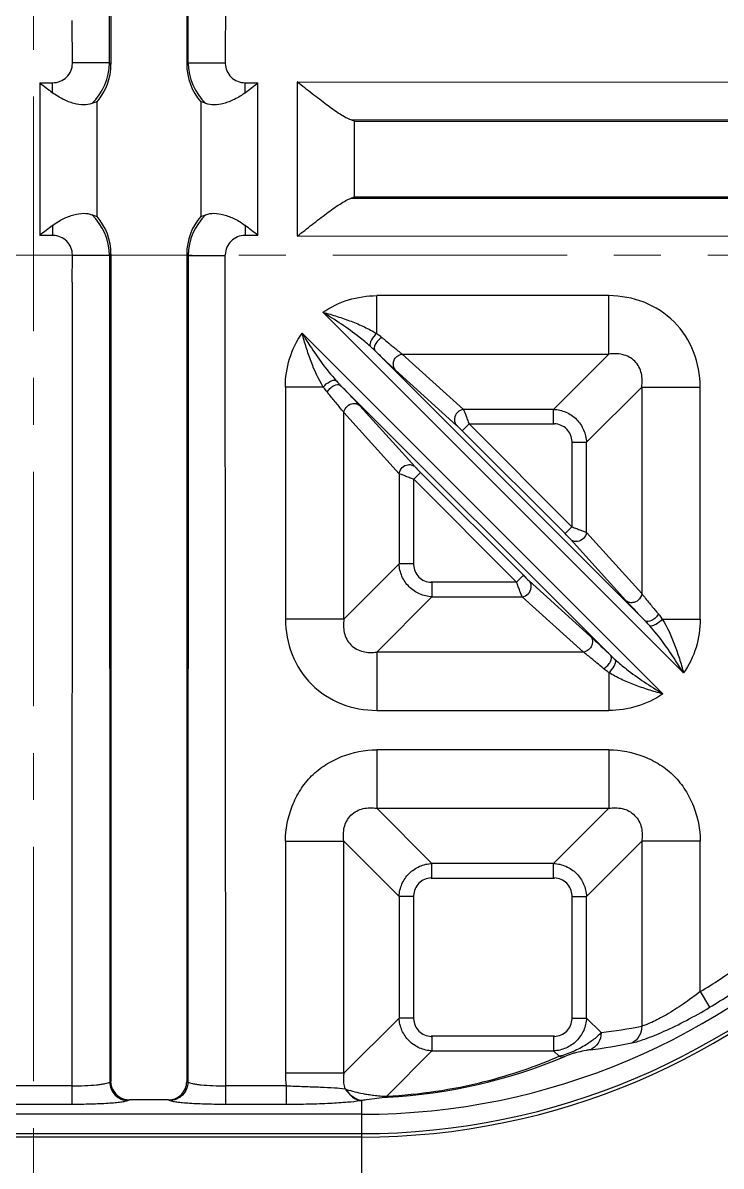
# Model space of a CAD drawing. Header units: millimetres. Extents: x 2432 to 4206, y 1282 to 1824.
# Drawn here: x 3834.7 to 3871, y 1497.5 to 1557 of the extents above; entities that cross this region are included whole.
import ezdxf

# ---------------------------------------------------------------- set-up
doc = ezdxf.new("R2010")
doc.units = ezdxf.units.MM
doc.linetypes.add('CENTER', pattern=[0.6, 0.375, -0.075, 0.075, -0.075])
doc.linetypes.add('HIDDEN', pattern=[0.2, 0.1, -0.1])
doc.layers.add('21', color=7, linetype='Continuous')
doc.layers.add('insert', color=85, linetype='Continuous', lineweight=20)

msp = doc.modelspace()

# ---------------------------------------------------------------- linework, layer by layer
at = {"layer": '21', "color": 7, "linetype": 'Continuous'}
for p, q in [((3845.229, 1599.037), (3845.194, 1554.859)), ((3839.178, 1554.895), (3839.185, 1597.892)), ((3839.247, 1597.865), (3839.247, 1554.826)), ((3843.188, 1597.865), (3843.188, 1554.826)), ((3843.257, 1554.895), (3843.25, 1597.892)), ((3837.241, 1554.86), (3837.231, 1557.102)), ((3839.178, 1554.895), (3837.248, 1554.895)), ((3839.178, 1554.895), (3839.247, 1554.826)), ((3843.188, 1554.826), (3843.257, 1554.895)), ((3843.257, 1554.895), (3845.187, 1554.895)), ((3835.541, 1553.858), (3835.541, 1545.91)), ((3835.541, 1553.858), (3836.22, 1553.858)), ((3836.209, 1553.336), (3836.209, 1553.855)), ((3846.215, 1553.858), (3846.894, 1553.858)), ((3846.226, 1553.336), (3846.226, 1553.855)), ((3846.894, 1545.914), (3846.894, 1553.858)), ((3887.353, 1553.898), (3848.937, 1553.87)), ((3848.937, 1553.87), (3848.937, 1545.902)), ((3838.523, 1546.901), (3838.523, 1552.871)), ((3843.913, 1552.871), (3843.913, 1546.901)), ((3886.209, 1551.918), (3851.738, 1551.923)), ((3851.918, 1547.915), (3851.918, 1551.857)), ((3851.918, 1551.857), (3886.181, 1551.857)), ((3851.738, 1547.849), (3886.209, 1547.854)), ((3886.181, 1547.915), (3851.918, 1547.915)), ((3836.209, 1546.436), (3836.209, 1545.917)), ((3846.226, 1546.436), (3846.226, 1545.917)), ((3836.244, 1545.91), (3835.541, 1545.91)), ((3846.894, 1545.914), (3846.215, 1545.914)), ((3848.937, 1545.902), (3887.353, 1545.874)), ((3837.231, 1543.484), (3837.241, 1544.913)), ((3839.178, 1544.877), (3837.248, 1544.877)), ((3839.247, 1544.946), (3839.178, 1544.877)), ((3839.178, 1544.877), (3839.185, 1501.88)), ((3839.247, 1544.946), (3839.247, 1501.907)), ((3843.188, 1544.946), (3843.188, 1501.907)), ((3843.257, 1544.877), (3843.188, 1544.946)), ((3843.257, 1544.877), (3843.25, 1501.88)), ((3843.257, 1544.877), (3845.187, 1544.877)), ((3845.229, 1500.735), (3845.194, 1544.913)), ((3837.231, 1543.484), (3837.206, 1500.735)), ((3853.07, 1540.812), (3853.07, 1542.784)), ((3865.143, 1542.784), (3853.07, 1542.784)), ((3865.143, 1539.744), (3865.143, 1542.784)), ((3869.027, 1523.161), (3850.27, 1541.918)), ((3849.186, 1540.833), (3867.943, 1522.076)), ((3867.025, 1525.874), (3852.983, 1539.915)), ((3854.397, 1539.744), (3865.143, 1539.744)), ((3854.397, 1539.744), (3857.579, 1536.871)), ((3862.27, 1536.871), (3865.143, 1539.744)), ((3857.224, 1536.04), (3854.042, 1538.913)), ((3848.319, 1538.033), (3848.319, 1525.961)), ((3850.292, 1538.033), (3848.319, 1538.033)), ((3851.189, 1538.12), (3865.23, 1524.079)), ((3866.853, 1538.033), (3863.98, 1535.16)), ((3866.853, 1538.033), (3866.853, 1527.287)), ((3866.853, 1538.033), (3869.894, 1538.033)), ((3869.894, 1525.961), (3869.894, 1538.033)), ((3852.19, 1537.062), (3855.063, 1533.88)), ((3851.36, 1525.961), (3851.36, 1536.707)), ((3854.233, 1533.525), (3851.36, 1536.707)), ((3862.27, 1536.871), (3857.579, 1536.871)), ((3862.27, 1536.11), (3862.27, 1536.871)), ((3857.516, 1535.755), (3857.871, 1536.11)), ((3857.871, 1536.11), (3862.314, 1536.11)), ((3857.871, 1536.11), (3863.22, 1530.762)), ((3857.516, 1535.755), (3862.865, 1530.407)), ((3863.22, 1535.205), (3863.22, 1530.762)), ((3863.22, 1535.16), (3863.98, 1535.16)), ((3863.98, 1530.469), (3863.98, 1535.16)), ((3854.233, 1533.525), (3854.233, 1528.834)), ((3854.993, 1533.232), (3855.348, 1533.587)), ((3860.697, 1528.239), (3855.348, 1533.587)), ((3854.993, 1528.79), (3854.993, 1533.232)), ((3860.342, 1527.884), (3854.993, 1533.232)), ((3863.22, 1530.762), (3862.865, 1530.407)), ((3866.023, 1526.932), (3863.15, 1530.114)), ((3863.98, 1530.469), (3866.853, 1527.287)), ((3851.36, 1525.961), (3854.233, 1528.834)), ((3854.993, 1528.834), (3854.233, 1528.834)), ((3860.697, 1528.239), (3860.342, 1527.884)), ((3860.342, 1527.884), (3855.899, 1527.884)), ((3855.943, 1527.884), (3855.943, 1527.124)), ((3860.989, 1527.954), (3864.171, 1525.081)), ((3855.943, 1527.124), (3853.07, 1524.251)), ((3855.943, 1527.124), (3860.634, 1527.124)), ((3863.816, 1524.251), (3860.634, 1527.124)), ((3851.36, 1525.961), (3848.319, 1525.961)), ((3867.921, 1525.961), (3869.894, 1525.961)), ((3853.07, 1524.251), (3853.07, 1521.21)), ((3863.816, 1524.251), (3853.07, 1524.251)), ((3865.143, 1523.183), (3865.143, 1521.21)), ((3853.07, 1521.21), (3865.143, 1521.21)), ((3853.07, 1519.167), (3853.07, 1516.126)), ((3865.143, 1519.167), (3853.07, 1519.167)), ((3865.143, 1519.167), (3865.143, 1516.126)), ((3853.07, 1516.126), (3865.143, 1516.126)), ((3853.07, 1516.126), (3855.943, 1513.253)), ((3862.27, 1513.253), (3865.143, 1516.126)), ((3848.319, 1514.416), (3848.319, 1502.343)), ((3848.319, 1514.416), (3851.36, 1514.416)), ((3851.36, 1502.343), (3851.36, 1514.416)), ((3854.233, 1511.543), (3851.36, 1514.416)), ((3866.853, 1514.416), (3863.98, 1511.543)), ((3869.894, 1514.416), (3866.853, 1514.416)), ((3866.853, 1514.416), (3866.853, 1504.79)), ((3869.894, 1506.588), (3869.894, 1514.416)), ((3855.943, 1512.493), (3855.943, 1513.253)), ((3862.27, 1513.253), (3855.943, 1513.253)), ((3862.27, 1512.493), (3862.27, 1513.253)), ((3855.899, 1512.493), (3862.314, 1512.493)), ((3854.233, 1511.543), (3854.233, 1505.216)), ((3854.993, 1511.543), (3854.233, 1511.543)), ((3854.993, 1505.172), (3854.993, 1511.587)), ((3863.22, 1511.587), (3863.22, 1505.172)), ((3863.22, 1511.543), (3863.98, 1511.543)), ((3863.98, 1505.216), (3863.98, 1511.543)), ((3869.894, 1506.588), (3870.385, 1505.773)), ((3851.36, 1502.343), (3854.233, 1505.216)), ((3854.993, 1505.216), (3854.233, 1505.216)), ((3863.22, 1505.216), (3863.98, 1505.216)), ((3863.98, 1505.216), (3864.741, 1504.456)), ((3862.314, 1504.266), (3855.899, 1504.266)), ((3855.943, 1504.266), (3855.943, 1503.506)), ((3862.27, 1504.266), (3862.27, 1503.506)), ((3855.943, 1503.506), (3853.587, 1501.149)), ((3855.943, 1503.506), (3862.27, 1503.506)), ((3862.552, 1503.223), (3862.27, 1503.506)), ((3851.36, 1502.343), (3848.319, 1502.343)), ((3837.22, 1501.687), (3834.074, 1501.687)), ((3839.185, 1501.88), (3839.247, 1501.907)), ((3843.188, 1501.907), (3843.25, 1501.88)), ((3848.361, 1501.687), (3845.229, 1501.687)), ((3848.361, 1501.687), (3848.361, 1500.735)), ((3840.126, 1500.928), (3840.203, 1500.963)), ((3842.232, 1500.963), (3840.203, 1500.963)), ((3842.232, 1500.963), (3842.309, 1500.928)), ((3852.273, 1500.939), (3852.273, 1490.39)), ((3852.273, 1500.21), (3808.052, 1500.21)), ((3834.074, 1500.735), (3837.206, 1500.735)), ((3845.229, 1500.735), (3848.361, 1500.735)), ((3808.053, 1499.205), (3852.273, 1499.205)), ((3852.273, 1499.026), (3808.053, 1499.026))]:
    msp.add_line(p, q, dxfattribs=at)
at = {"layer": '21', "color": 8, "linetype": 'HIDDEN'}
msp.add_arc((3841.218, 1549.886), 87.821, 218.45894, 155.70987, dxfattribs=at)
at = {"layer": '21', "color": 7, "linetype": 'Continuous'}
for centre, radius, start, end in [((3841.218, 1549.886), 86.815, 1.1311, 88.87139), ((3841.218, 1549.886), 85.811, 91.12889, 269.34896), ((3841.218, 1549.886), 85.811, 1.129, 88.87112), ((3841.218, 1549.886), 84.503, 92.75328, 175.97781), ((3841.218, 1549.886), 84.503, 2.75434, 87.24672), ((3841.218, 1549.886), 83.513, 92.75328, 175.96569), ((3841.218, 1549.886), 83.513, 2.75328, 87.24672), ((3836.15, 1554.956), 3.029, 313.95001, 358.83091), ((3846.285, 1554.956), 3.029, 181.16907, 226.05002), ((3930.847, 1675.689), 154.682, 231.96537, 232.27857), ((3751.624, 1675.643), 154.624, 307.72137, 308.03469), ((3841.218, 1549.886), 85.811, 270.6696, 358.87114), ((3836.15, 1544.816), 3.029, 1.16904, 46.05005), ((3846.285, 1544.816), 3.029, 133.94998, 178.83094), ((3930.851, 1424.078), 154.688, 127.72144, 128.03462), ((3751.681, 1424.202), 154.532, 51.96522, 52.27872), ((3920.405, 1609.609), 96.968, 225.94934, 226.31759), ((3888.88, 1576.614), 51.334, 226.32827, 226.9002), ((3784.955, 1482.902), 85.471, 39.55411, 39.93315), ((3787.147, 1476.131), 89.13, 43.67307, 44.06704), ((3817.638, 1505.197), 47.004, 43.11843, 43.71181), ((3828.913, 1515.77), 31.547, 42.98557, 43.09937), ((3852.273, 1535.816), 44.794, 270, 0), ((3852.273, 1535.816), 43.789, 270, 0), ((3852.273, 1535.816), 43.61, 270, 0), ((3852.273, 1535.816), 36.79, 270, 0), ((3852.273, 1535.816), 36.611, 270, 0), ((3852.273, 1535.816), 35.606, 270, 0), ((3889.3, 1548.224), 31.547, 222.98557, 223.09937), ((3900.576, 1558.797), 47.004, 223.11843, 223.71181), ((3933.258, 1581.092), 85.471, 219.55411, 219.93315), ((3931.067, 1587.863), 89.13, 223.67307, 224.06704), ((3830.016, 1488.099), 50.343, 46.32594, 46.93851), ((3797.808, 1454.386), 96.968, 45.94934, 46.31759), ((3852.273, 1535.816), 34.129, 301.08556, 305.18196), ((3852.273, 1535.816), 35.081, 301.08548, 305.18197), ((3860.621, 1537.395), 33.195, 277.12936, 280.82155), ((3859.703, 1537.537), 34.266, 277.48543, 281.15826), ((3852.258, 1528.163), 27.096, 272.88945, 293.00109), ((3853.469, 1502.341), 5.15, 179.97744, 187.29851)]:
    msp.add_arc(centre, radius, start, end, dxfattribs=at)
for centre, major_axis, ratio, start_param, end_param in [((3836.185, 1554.918), (2.197, -2.197), 0.970288, 0.068036, 0.770319), ((3846.25, 1554.918), (2.197, 2.197), 0.970288, -3.911912, -3.209629), ((3836.185, 1544.854), (2.197, 2.197), 0.970288, -0.770319, -0.068036), ((3846.25, 1544.854), (-2.197, 2.197), 0.970288, 0.068036, 0.770319), ((3840.216, 1501.921), (0.888, 0.396), 0.981863, 3.141593, 4.285729)]:
    msp.add_ellipse(centre, major_axis=major_axis, ratio=ratio, start_param=start_param, end_param=end_param, dxfattribs=at)
for points, knots in [([(3836.22, 1553.858), (3836.351, 1553.858), (3836.617, 1553.91), (3836.955, 1554.131), (3837.185, 1554.463), (3837.241, 1554.729), (3837.241, 1554.86)], [0, 0, 0, 0, 0.250033, 0.500103, 0.750148, 1, 1, 1, 1]), ([(3845.194, 1554.859), (3845.194, 1554.728), (3845.25, 1554.463), (3845.48, 1554.131), (3845.818, 1553.91), (3846.084, 1553.858), (3846.215, 1553.858)], [0, 0, 0, 0, 0.249856, 0.499904, 0.749972, 1, 1, 1, 1]), ([(3851.738, 1551.922), (3851.646, 1551.953), (3851.448, 1552.047), (3851.019, 1552.306), (3850.437, 1552.729), (3849.7, 1553.293), (3849.195, 1553.693), (3848.937, 1553.897)], [0, 0, 0, 0, 0.085145, 0.189844, 0.437388, 0.71296, 1, 1, 1, 1]), ([(3838.252, 1552.776), (3838.123, 1552.721), (3837.801, 1552.681), (3837.291, 1552.769), (3836.737, 1552.983), (3836.38, 1553.204), (3836.209, 1553.336)], [0, 0, 0, 0, 0.192298, 0.429289, 0.703883, 1, 1, 1, 1]), ([(3846.226, 1553.336), (3846.055, 1553.204), (3845.698, 1552.983), (3845.144, 1552.769), (3844.634, 1552.681), (3844.313, 1552.721), (3844.183, 1552.776)], [0, 0, 0, 0, 0.296095, 0.570686, 0.807686, 1, 1, 1, 1]), ([(3838.523, 1552.871), (3838.503, 1552.867), (3838.41, 1552.842), (3838.321, 1552.805), (3838.252, 1552.776)], [0, 0, 0, 0, 0.212554, 1, 1, 1, 1]), ([(3844.183, 1552.776), (3844.158, 1552.787), (3844.069, 1552.823), (3843.979, 1552.857), (3843.913, 1552.871)], [0, 0, 0, 0, 0.286258, 1, 1, 1, 1]), ([(3851.918, 1551.857), (3851.905, 1551.862), (3851.845, 1551.887), (3851.785, 1551.908), (3851.738, 1551.923)], [0, 0, 0, 0, 0.228393, 1, 1, 1, 1]), ([(3848.937, 1545.875), (3849.195, 1546.079), (3849.7, 1546.479), (3850.437, 1547.043), (3851.019, 1547.467), (3851.448, 1547.725), (3851.646, 1547.819), (3851.738, 1547.85)], [0, 0, 0, 0, 0.287042, 0.562616, 0.810177, 0.914864, 1, 1, 1, 1]), ([(3851.918, 1547.915), (3851.905, 1547.91), (3851.845, 1547.885), (3851.785, 1547.864), (3851.738, 1547.849)], [0, 0, 0, 0, 0.228393, 1, 1, 1, 1]), ([(3836.209, 1546.436), (3836.38, 1546.568), (3836.737, 1546.789), (3837.291, 1547.003), (3837.801, 1547.091), (3838.123, 1547.051), (3838.252, 1546.996)], [0, 0, 0, 0, 0.296095, 0.570686, 0.807686, 1, 1, 1, 1]), ([(3838.252, 1546.996), (3838.277, 1546.986), (3838.366, 1546.949), (3838.456, 1546.915), (3838.523, 1546.901)], [0, 0, 0, 0, 0.286258, 1, 1, 1, 1]), ([(3843.913, 1546.901), (3843.932, 1546.905), (3844.025, 1546.93), (3844.114, 1546.967), (3844.183, 1546.996)], [0, 0, 0, 0, 0.212554, 1, 1, 1, 1]), ([(3844.183, 1546.996), (3844.313, 1547.051), (3844.634, 1547.091), (3845.144, 1547.003), (3845.698, 1546.789), (3846.055, 1546.568), (3846.226, 1546.436)], [0, 0, 0, 0, 0.192298, 0.429289, 0.703883, 1, 1, 1, 1]), ([(3837.241, 1544.913), (3837.241, 1545.042), (3837.187, 1545.303), (3836.963, 1545.632), (3836.635, 1545.855), (3836.374, 1545.91), (3836.244, 1545.91)], [0, 0, 0, 0, 0.249899, 0.500005, 0.750106, 1, 1, 1, 1]), ([(3846.215, 1545.914), (3846.084, 1545.914), (3845.818, 1545.863), (3845.48, 1545.641), (3845.25, 1545.309), (3845.194, 1545.044), (3845.194, 1544.913)], [0, 0, 0, 0, 0.250033, 0.500104, 0.75015, 1, 1, 1, 1]), ([(3850.27, 1541.918), (3850.675, 1542.201), (3851.582, 1542.641), (3852.576, 1542.777), (3853.07, 1542.784)], [0, 0, 0, 0, 0.499853, 1, 1, 1, 1]), ([(3869.894, 1538.033), (3869.882, 1538.654), (3869.672, 1539.91), (3868.623, 1541.513), (3867.019, 1542.561), (3865.763, 1542.774), (3865.143, 1542.784)], [0, 0, 0, 0, 0.250133, 0.500024, 0.749898, 1, 1, 1, 1]), ([(3850.27, 1541.918), (3850.522, 1541.857), (3851.014, 1541.708), (3851.735, 1541.458), (3852.429, 1541.174), (3852.862, 1540.938), (3853.07, 1540.812)], [0, 0, 0, 0, 0.256974, 0.510562, 0.758197, 1, 1, 1, 1]), ([(3852.724, 1540.157), (3852.541, 1540.32), (3851.764, 1540.964), (3850.918, 1541.517), (3850.27, 1541.918)], [0, 0, 0, 0, 0.243598, 1, 1, 1, 1]), ([(3848.319, 1538.033), (3848.319, 1538.528), (3848.462, 1539.522), (3848.9, 1540.43), (3849.186, 1540.833)], [0, 0, 0, 0, 0.500141, 1, 1, 1, 1]), ([(3849.186, 1540.834), (3849.321, 1540.615), (3849.858, 1539.763), (3850.447, 1538.939), (3850.947, 1538.38)], [0, 0, 0, 0, 0.255115, 1, 1, 1, 1]), ([(3850.292, 1538.033), (3850.027, 1538.448), (3849.723, 1539.139), (3849.399, 1540.09), (3849.252, 1540.583), (3849.186, 1540.833)], [0, 0, 0, 0, 0.48943, 0.742832, 1, 1, 1, 1]), ([(3853.07, 1540.812), (3852.957, 1540.723), (3852.82, 1540.558), (3852.719, 1540.325), (3852.706, 1540.204), (3852.724, 1540.157)], [0, 0, 0, 0, 0.559062, 0.804091, 1, 1, 1, 1]), ([(3853.338, 1540.61), (3853.259, 1540.565), (3853.125, 1540.451), (3852.964, 1540.237), (3852.909, 1539.995), (3852.983, 1539.915)], [0, 0, 0, 0, 0.326171, 0.608674, 1, 1, 1, 1]), ([(3853.07, 1540.812), (3853.094, 1540.795), (3853.185, 1540.731), (3853.275, 1540.664), (3853.338, 1540.61)], [0, 0, 0, 0, 0.255234, 1, 1, 1, 1]), ([(3853.338, 1540.61), (3853.376, 1540.579), (3853.521, 1540.458), (3853.666, 1540.337), (3853.774, 1540.249)], [0, 0, 0, 0, 0.259629, 1, 1, 1, 1]), ([(3852.983, 1539.915), (3852.963, 1539.935), (3852.878, 1540.018), (3852.79, 1540.097), (3852.724, 1540.157)], [0, 0, 0, 0, 0.245894, 1, 1, 1, 1]), ([(3853.774, 1540.249), (3853.833, 1540.199), (3854.04, 1540.03), (3854.247, 1539.86), (3854.397, 1539.744)], [0, 0, 0, 0, 0.288624, 1, 1, 1, 1]), ([(3853.927, 1539.268), (3853.936, 1539.341), (3853.989, 1539.495), (3854.101, 1539.613), (3854.171, 1539.659)], [0, 0, 0, 0, 0.467132, 1, 1, 1, 1]), ([(3866.853, 1538.033), (3866.881, 1538.265), (3866.893, 1538.753), (3866.542, 1539.432), (3865.863, 1539.776), (3865.374, 1539.777), (3865.143, 1539.744)], [0, 0, 0, 0, 0.245134, 0.499509, 0.755178, 1, 1, 1, 1]), ([(3853.805, 1539.131), (3853.827, 1539.111), (3853.905, 1539.038), (3853.984, 1538.965), (3854.042, 1538.913)], [0, 0, 0, 0, 0.275816, 1, 1, 1, 1]), ([(3853.927, 1539.268), (3853.92, 1539.206), (3853.93, 1539.075), (3853.996, 1538.96), (3854.042, 1538.913)], [0, 0, 0, 0, 0.490876, 1, 1, 1, 1]), ([(3850.292, 1538.033), (3850.383, 1538.149), (3850.55, 1538.287), (3850.785, 1538.386), (3850.901, 1538.397), (3850.947, 1538.38)], [0, 0, 0, 0, 0.574092, 0.80951, 1, 1, 1, 1]), ([(3850.947, 1538.38), (3851.006, 1538.313), (3851.086, 1538.226), (3851.168, 1538.141), (3851.189, 1538.12)], [0, 0, 0, 0, 0.754184, 1, 1, 1, 1]), ([(3850.494, 1537.765), (3850.476, 1537.786), (3850.406, 1537.873), (3850.34, 1537.964), (3850.292, 1538.033)], [0, 0, 0, 0, 0.2442, 1, 1, 1, 1]), ([(3850.494, 1537.765), (3850.531, 1537.832), (3850.607, 1537.93), (3850.735, 1538.038), (3850.898, 1538.146), (3851.105, 1538.197), (3851.189, 1538.12)], [0, 0, 0, 0, 0.275392, 0.435568, 0.59372, 1, 1, 1, 1]), ([(3851.36, 1536.707), (3851.326, 1536.75), (3851.16, 1536.96), (3850.991, 1537.166), (3850.855, 1537.33)], [0, 0, 0, 0, 0.204668, 1, 1, 1, 1]), ([(3851.36, 1536.707), (3851.375, 1536.833), (3851.501, 1537.061), (3851.728, 1537.164), (3851.835, 1537.176)], [0, 0, 0, 0, 0.542612, 1, 1, 1, 1]), ([(3851.835, 1537.176), (3851.897, 1537.183), (3852.028, 1537.174), (3852.144, 1537.107), (3852.19, 1537.062)], [0, 0, 0, 0, 0.490876, 1, 1, 1, 1]), ([(3852.19, 1537.062), (3852.176, 1537.078), (3852.109, 1537.151), (3852.043, 1537.223), (3851.991, 1537.279)], [0, 0, 0, 0, 0.224462, 1, 1, 1, 1]), ([(3857.579, 1536.871), (3857.463, 1536.857), (3857.235, 1536.741), (3857.123, 1536.513), (3857.109, 1536.395)], [0, 0, 0, 0, 0.498207, 1, 1, 1, 1]), ([(3857.579, 1536.871), (3857.598, 1536.832), (3857.636, 1536.731), (3857.703, 1536.558), (3857.783, 1536.344), (3857.84, 1536.19), (3857.871, 1536.11)], [0, 0, 0, 0, 0.159278, 0.39582, 0.685285, 1, 1, 1, 1]), ([(3862.27, 1536.871), (3862.489, 1536.861), (3862.93, 1536.76), (3863.49, 1536.381), (3863.869, 1535.82), (3863.971, 1535.38), (3863.98, 1535.16)], [0, 0, 0, 0, 0.249494, 0.500013, 0.750522, 1, 1, 1, 1]), ([(3857.109, 1536.395), (3857.102, 1536.331), (3857.113, 1536.199), (3857.18, 1536.085), (3857.224, 1536.04)], [0, 0, 0, 0, 0.510286, 1, 1, 1, 1]), ([(3857.516, 1535.755), (3857.488, 1535.783), (3857.392, 1535.879), (3857.295, 1535.976), (3857.224, 1536.04)], [0, 0, 0, 0, 0.290562, 1, 1, 1, 1]), ([(3863.227, 1535.205), (3863.217, 1535.436), (3863.026, 1535.916), (3862.546, 1536.107), (3862.315, 1536.118)], [0, 0, 0, 0, 0.500015, 1, 1, 1, 1]), ([(3854.233, 1533.525), (3854.247, 1533.641), (3854.363, 1533.868), (3854.591, 1533.981), (3854.708, 1533.994)], [0, 0, 0, 0, 0.498224, 1, 1, 1, 1]), ([(3854.993, 1533.232), (3854.914, 1533.264), (3854.76, 1533.321), (3854.546, 1533.4), (3854.373, 1533.468), (3854.272, 1533.506), (3854.233, 1533.525)], [0, 0, 0, 0, 0.314591, 0.604046, 0.840779, 1, 1, 1, 1]), ([(3854.708, 1533.994), (3854.773, 1534.002), (3854.904, 1533.991), (3855.019, 1533.923), (3855.063, 1533.88)], [0, 0, 0, 0, 0.51024, 1, 1, 1, 1]), ([(3855.063, 1533.88), (3855.08, 1533.861), (3855.174, 1533.763), (3855.27, 1533.666), (3855.348, 1533.587)], [0, 0, 0, 0, 0.183782, 1, 1, 1, 1]), ([(3863.22, 1530.762), (3863.299, 1530.73), (3863.453, 1530.673), (3863.667, 1530.594), (3863.841, 1530.526), (3863.941, 1530.488), (3863.98, 1530.469)], [0, 0, 0, 0, 0.314591, 0.604046, 0.840779, 1, 1, 1, 1]), ([(3863.15, 1530.114), (3863.133, 1530.133), (3863.039, 1530.231), (3862.943, 1530.328), (3862.865, 1530.407)], [0, 0, 0, 0, 0.183782, 1, 1, 1, 1]), ([(3863.505, 1530), (3863.44, 1529.992), (3863.309, 1530.003), (3863.195, 1530.071), (3863.15, 1530.114)], [0, 0, 0, 0, 0.51024, 1, 1, 1, 1]), ([(3863.98, 1530.469), (3863.966, 1530.353), (3863.851, 1530.126), (3863.622, 1530.013), (3863.505, 1530)], [0, 0, 0, 0, 0.498224, 1, 1, 1, 1]), ([(3855.943, 1527.124), (3855.724, 1527.133), (3855.283, 1527.234), (3854.723, 1527.614), (3854.344, 1528.174), (3854.242, 1528.614), (3854.233, 1528.834)], [0, 0, 0, 0, 0.249494, 0.500013, 0.750522, 1, 1, 1, 1]), ([(3854.986, 1528.789), (3854.996, 1528.558), (3855.188, 1528.078), (3855.667, 1527.887), (3855.898, 1527.876)], [0, 0, 0, 0, 0.500015, 1, 1, 1, 1]), ([(3860.697, 1528.239), (3860.725, 1528.211), (3860.822, 1528.115), (3860.918, 1528.019), (3860.989, 1527.954)], [0, 0, 0, 0, 0.290562, 1, 1, 1, 1]), ([(3860.634, 1527.124), (3860.615, 1527.162), (3860.577, 1527.263), (3860.51, 1527.436), (3860.43, 1527.65), (3860.373, 1527.804), (3860.342, 1527.884)], [0, 0, 0, 0, 0.159278, 0.39582, 0.685285, 1, 1, 1, 1]), ([(3860.634, 1527.124), (3860.751, 1527.137), (3860.978, 1527.253), (3861.09, 1527.481), (3861.104, 1527.599)], [0, 0, 0, 0, 0.498207, 1, 1, 1, 1]), ([(3861.104, 1527.599), (3861.111, 1527.663), (3861.101, 1527.795), (3861.033, 1527.909), (3860.989, 1527.954)], [0, 0, 0, 0, 0.510286, 1, 1, 1, 1]), ([(3866.023, 1526.932), (3866.038, 1526.916), (3866.104, 1526.843), (3866.171, 1526.771), (3866.223, 1526.715)], [0, 0, 0, 0, 0.224462, 1, 1, 1, 1]), ([(3866.378, 1526.818), (3866.316, 1526.811), (3866.185, 1526.82), (3866.069, 1526.887), (3866.023, 1526.932)], [0, 0, 0, 0, 0.490876, 1, 1, 1, 1]), ([(3866.853, 1527.287), (3866.838, 1527.161), (3866.713, 1526.933), (3866.485, 1526.83), (3866.378, 1526.818)], [0, 0, 0, 0, 0.542612, 1, 1, 1, 1]), ([(3866.853, 1527.287), (3866.887, 1527.244), (3867.053, 1527.035), (3867.223, 1526.828), (3867.358, 1526.664)], [0, 0, 0, 0, 0.204668, 1, 1, 1, 1]), ([(3848.319, 1525.961), (3848.331, 1525.34), (3848.541, 1524.084), (3849.59, 1522.481), (3851.194, 1521.433), (3852.45, 1521.22), (3853.07, 1521.21)], [0, 0, 0, 0, 0.250133, 0.500024, 0.749898, 1, 1, 1, 1]), ([(3851.36, 1525.961), (3851.332, 1525.729), (3851.32, 1525.241), (3851.671, 1524.562), (3852.35, 1524.218), (3852.839, 1524.217), (3853.07, 1524.251)], [0, 0, 0, 0, 0.245134, 0.499509, 0.755178, 1, 1, 1, 1]), ([(3867.72, 1526.229), (3867.682, 1526.162), (3867.606, 1526.065), (3867.478, 1525.956), (3867.315, 1525.848), (3867.108, 1525.797), (3867.025, 1525.874)], [0, 0, 0, 0, 0.275392, 0.435568, 0.59372, 1, 1, 1, 1]), ([(3867.266, 1525.614), (3867.207, 1525.681), (3867.127, 1525.768), (3867.045, 1525.853), (3867.025, 1525.874)], [0, 0, 0, 0, 0.754184, 1, 1, 1, 1]), ([(3867.921, 1525.961), (3867.831, 1525.845), (3867.663, 1525.707), (3867.429, 1525.608), (3867.312, 1525.597), (3867.266, 1525.614)], [0, 0, 0, 0, 0.574092, 0.80951, 1, 1, 1, 1]), ([(3867.72, 1526.229), (3867.737, 1526.208), (3867.807, 1526.121), (3867.873, 1526.03), (3867.921, 1525.961)], [0, 0, 0, 0, 0.2442, 1, 1, 1, 1]), ([(3867.921, 1525.961), (3868.186, 1525.546), (3868.49, 1524.855), (3868.814, 1523.904), (3868.961, 1523.411), (3869.027, 1523.161)], [0, 0, 0, 0, 0.48943, 0.742832, 1, 1, 1, 1]), ([(3869.894, 1525.961), (3869.894, 1525.466), (3869.751, 1524.472), (3869.313, 1523.564), (3869.027, 1523.161)], [0, 0, 0, 0, 0.500141, 1, 1, 1, 1]), ([(3869.027, 1523.161), (3868.892, 1523.379), (3868.355, 1524.231), (3867.767, 1525.055), (3867.266, 1525.614)], [0, 0, 0, 0, 0.255115, 1, 1, 1, 1]), ([(3864.171, 1525.081), (3864.236, 1525.015), (3864.313, 1524.838), (3864.264, 1524.569), (3864.097, 1524.345), (3863.915, 1524.262), (3863.816, 1524.251)], [0, 0, 0, 0, 0.253974, 0.485288, 0.725233, 1, 1, 1, 1]), ([(3864.389, 1524.881), (3864.369, 1524.899), (3864.297, 1524.966), (3864.225, 1525.033), (3864.171, 1525.081)], [0, 0, 0, 0, 0.2745, 1, 1, 1, 1]), ([(3864.439, 1523.746), (3864.38, 1523.795), (3864.173, 1523.964), (3863.966, 1524.134), (3863.816, 1524.251)], [0, 0, 0, 0, 0.288624, 1, 1, 1, 1]), ([(3864.875, 1523.384), (3864.954, 1523.429), (3865.088, 1523.543), (3865.249, 1523.757), (3865.304, 1523.999), (3865.23, 1524.079)], [0, 0, 0, 0, 0.326171, 0.608674, 1, 1, 1, 1]), ([(3865.23, 1524.079), (3865.251, 1524.059), (3865.336, 1523.976), (3865.423, 1523.897), (3865.489, 1523.837)], [0, 0, 0, 0, 0.245894, 1, 1, 1, 1]), ([(3864.875, 1523.384), (3864.837, 1523.415), (3864.692, 1523.536), (3864.547, 1523.657), (3864.439, 1523.746)], [0, 0, 0, 0, 0.259629, 1, 1, 1, 1]), ([(3865.143, 1523.183), (3865.119, 1523.199), (3865.028, 1523.263), (3864.938, 1523.33), (3864.875, 1523.384)], [0, 0, 0, 0, 0.255234, 1, 1, 1, 1]), ([(3865.143, 1523.183), (3865.256, 1523.271), (3865.393, 1523.436), (3865.495, 1523.67), (3865.507, 1523.79), (3865.489, 1523.837)], [0, 0, 0, 0, 0.559062, 0.804091, 1, 1, 1, 1]), ([(3865.489, 1523.837), (3865.672, 1523.674), (3866.449, 1523.03), (3867.295, 1522.477), (3867.943, 1522.077)], [0, 0, 0, 0, 0.243598, 1, 1, 1, 1]), ([(3867.943, 1522.076), (3867.692, 1522.138), (3867.199, 1522.286), (3866.478, 1522.536), (3865.784, 1522.82), (3865.351, 1523.056), (3865.143, 1523.183)], [0, 0, 0, 0, 0.256974, 0.510562, 0.758197, 1, 1, 1, 1]), ([(3867.943, 1522.076), (3867.538, 1521.794), (3866.631, 1521.353), (3865.637, 1521.217), (3865.143, 1521.21)], [0, 0, 0, 0, 0.499853, 1, 1, 1, 1]), ([(3848.319, 1514.416), (3848.319, 1515.035), (3848.514, 1515.974), (3849.069, 1517.09), (3849.655, 1517.83), (3850.396, 1518.411), (3851.508, 1518.977), (3852.45, 1519.167), (3853.07, 1519.167)], [0, 0, 0, 0, 0.249205, 0.37458, 0.499711, 0.62513, 0.750417, 1, 1, 1, 1]), ([(3865.143, 1519.167), (3865.762, 1519.167), (3866.701, 1518.972), (3867.817, 1518.417), (3868.557, 1517.831), (3869.138, 1517.09), (3869.704, 1515.978), (3869.894, 1515.036), (3869.894, 1514.416)], [0, 0, 0, 0, 0.249205, 0.37458, 0.499711, 0.62513, 0.750417, 1, 1, 1, 1]), ([(3851.36, 1514.416), (3851.327, 1514.647), (3851.328, 1515.013), (3851.494, 1515.469), (3851.717, 1515.771), (3852.019, 1515.994), (3852.474, 1516.158), (3852.84, 1516.159), (3853.07, 1516.126)], [0, 0, 0, 0, 0.243663, 0.370981, 0.500265, 0.629965, 0.756742, 1, 1, 1, 1]), ([(3865.143, 1516.126), (3865.374, 1516.159), (3865.74, 1516.158), (3866.196, 1515.993), (3866.498, 1515.769), (3866.721, 1515.467), (3866.885, 1515.012), (3866.887, 1514.646), (3866.853, 1514.416)], [0, 0, 0, 0, 0.243664, 0.370982, 0.500265, 0.629964, 0.756744, 1, 1, 1, 1]), ([(3854.233, 1511.543), (3854.242, 1511.762), (3854.344, 1512.203), (3854.723, 1512.763), (3855.283, 1513.142), (3855.724, 1513.244), (3855.943, 1513.253)], [0, 0, 0, 0, 0.249494, 0.500013, 0.750522, 1, 1, 1, 1]), ([(3862.27, 1513.253), (3862.489, 1513.244), (3862.93, 1513.142), (3863.49, 1512.763), (3863.869, 1512.203), (3863.971, 1511.762), (3863.98, 1511.543)], [0, 0, 0, 0, 0.249494, 0.500013, 0.750522, 1, 1, 1, 1]), ([(3855.899, 1512.5), (3855.667, 1512.49), (3855.188, 1512.299), (3854.996, 1511.819), (3854.986, 1511.588)], [0, 0, 0, 0, 0.500015, 1, 1, 1, 1]), ([(3863.227, 1511.587), (3863.217, 1511.819), (3863.026, 1512.298), (3862.546, 1512.49), (3862.315, 1512.5)], [0, 0, 0, 0, 0.500015, 1, 1, 1, 1]), ([(3869.894, 1506.588), (3869.605, 1506.364), (3869.033, 1505.942), (3868.304, 1505.479), (3867.752, 1505.175), (3867.398, 1504.999), (3867.105, 1504.87), (3866.929, 1504.807), (3866.853, 1504.79)], [0, 0, 0, 0, 0.309692, 0.600083, 0.729372, 0.842292, 0.934034, 1, 1, 1, 1]), ([(3866.334, 1503.919), (3866.564, 1503.967), (3867.129, 1504.152), (3868.078, 1504.542), (3869.207, 1505.093), (3869.987, 1505.534), (3870.385, 1505.773)], [0, 0, 0, 0, 0.157361, 0.39811, 0.688481, 1, 1, 1, 1]), ([(3855.943, 1503.506), (3855.724, 1503.515), (3855.283, 1503.617), (3854.723, 1503.996), (3854.344, 1504.556), (3854.242, 1504.997), (3854.233, 1505.216)], [0, 0, 0, 0, 0.249494, 0.500013, 0.750522, 1, 1, 1, 1]), ([(3854.986, 1505.172), (3854.996, 1504.94), (3855.188, 1504.461), (3855.667, 1504.269), (3855.898, 1504.259)], [0, 0, 0, 0, 0.500015, 1, 1, 1, 1]), ([(3863.98, 1505.216), (3863.971, 1504.997), (3863.87, 1504.556), (3863.49, 1503.996), (3862.93, 1503.617), (3862.489, 1503.515), (3862.27, 1503.506)], [0, 0, 0, 0, 0.249494, 0.500013, 0.750522, 1, 1, 1, 1]), ([(3862.314, 1504.259), (3862.546, 1504.269), (3863.025, 1504.461), (3863.217, 1504.94), (3863.227, 1505.171)], [0, 0, 0, 0, 0.500015, 1, 1, 1, 1]), ([(3864.741, 1504.456), (3864.645, 1504.347), (3864.395, 1504.118), (3863.912, 1503.784), (3863.292, 1503.452), (3862.808, 1503.278), (3862.552, 1503.223)], [0, 0, 0, 0, 0.171326, 0.397838, 0.691782, 1, 1, 1, 1]), ([(3864.741, 1504.456), (3864.743, 1504.268), (3864.641, 1503.887), (3864.336, 1503.631), (3864.167, 1503.563)], [0, 0, 0, 0, 0.507977, 1, 1, 1, 1]), ([(3866.853, 1504.79), (3866.857, 1504.615), (3866.77, 1504.254), (3866.495, 1503.995), (3866.334, 1503.919)], [0, 0, 0, 0, 0.495235, 1, 1, 1, 1]), ([(3853.587, 1501.149), (3855.293, 1501.24), (3857.719, 1501.595), (3860.372, 1502.382), (3861.66, 1502.855), (3862.262, 1503.098), (3862.552, 1503.223)], [0, 0, 0, 0, 0.5547, 0.789365, 0.897266, 1, 1, 1, 1]), ([(3862.552, 1503.223), (3862.578, 1503.217), (3862.674, 1503.199), (3862.776, 1503.203), (3862.846, 1503.221)], [0, 0, 0, 0, 0.26644, 1, 1, 1, 1]), ([(3864.167, 1503.563), (3864.097, 1503.553), (3863.886, 1503.519), (3863.631, 1503.464), (3863.386, 1503.403), (3863.154, 1503.331), (3862.968, 1503.271), (3862.846, 1503.221)], [0, 0, 0, 0, 0.156468, 0.466972, 0.571844, 0.711123, 1, 1, 1, 1]), ([(3851.36, 1502.343), (3851.35, 1502.277), (3851.323, 1502.008), (3851.348, 1501.729), (3851.409, 1501.534)], [0, 0, 0, 0, 0.246134, 1, 1, 1, 1]), ([(3837.206, 1501.687), (3837.435, 1501.687), (3837.867, 1501.696), (3838.381, 1501.727), (3838.731, 1501.767), (3838.93, 1501.799), (3839.077, 1501.833), (3839.158, 1501.862), (3839.185, 1501.88)], [0, 0, 0, 0, 0.344627, 0.648, 0.772275, 0.873845, 0.950345, 1, 1, 1, 1]), ([(3839.185, 1501.88), (3839.187, 1501.762), (3839.236, 1501.514), (3839.446, 1501.194), (3839.763, 1500.98), (3840.009, 1500.93), (3840.126, 1500.928)], [0, 0, 0, 0, 0.241173, 0.501967, 0.761525, 1, 1, 1, 1]), ([(3842.232, 1500.963), (3842.356, 1500.963), (3842.606, 1501.011), (3842.924, 1501.219), (3843.138, 1501.534), (3843.188, 1501.784), (3843.188, 1501.907)], [0, 0, 0, 0, 0.250062, 0.500057, 0.750004, 1, 1, 1, 1]), ([(3843.25, 1501.88), (3843.248, 1501.762), (3843.199, 1501.514), (3842.989, 1501.194), (3842.672, 1500.98), (3842.426, 1500.93), (3842.309, 1500.928)], [0, 0, 0, 0, 0.241173, 0.501967, 0.761525, 1, 1, 1, 1]), ([(3843.25, 1501.88), (3843.277, 1501.862), (3843.358, 1501.833), (3843.505, 1501.799), (3843.704, 1501.767), (3844.054, 1501.727), (3844.568, 1501.696), (3845, 1501.687), (3845.229, 1501.687)], [0, 0, 0, 0, 0.049652, 0.126151, 0.227719, 0.351991, 0.65536, 1, 1, 1, 1]), ([(3848.361, 1501.687), (3848.671, 1501.679), (3849.266, 1501.655), (3850.103, 1501.631), (3850.81, 1501.597), (3851.231, 1501.56), (3851.41, 1501.531)], [0, 0, 0, 0, 0.304641, 0.585271, 0.821695, 1, 1, 1, 1]), ([(3851.428, 1501.543), (3851.512, 1501.395), (3851.745, 1501.145), (3852.05, 1500.985), (3852.21, 1500.951)], [0, 0, 0, 0, 0.509424, 1, 1, 1, 1]), ([(3851.497, 1501.504), (3851.777, 1501.41), (3852.154, 1501.321), (3852.631, 1501.239), (3852.926, 1501.195), (3853.248, 1501.157), (3853.472, 1501.156), (3853.587, 1501.149)], [0, 0, 0, 0, 0.416745, 0.543853, 0.684247, 0.837583, 1, 1, 1, 1]), ([(3851.498, 1501.502), (3851.566, 1501.346), (3851.778, 1501.067), (3852.111, 1500.945), (3852.273, 1500.939)], [0, 0, 0, 0, 0.513954, 1, 1, 1, 1]), ([(3837.206, 1500.735), (3837.542, 1500.736), (3838.173, 1500.745), (3838.925, 1500.777), (3839.442, 1500.817), (3839.739, 1500.847), (3839.96, 1500.882), (3840.081, 1500.91), (3840.126, 1500.928)], [0, 0, 0, 0, 0.343874, 0.64524, 0.770608, 0.873695, 0.950562, 1, 1, 1, 1]), ([(3842.309, 1500.928), (3842.354, 1500.91), (3842.475, 1500.882), (3842.696, 1500.847), (3842.993, 1500.817), (3843.51, 1500.777), (3844.262, 1500.745), (3844.893, 1500.736), (3845.229, 1500.735)], [0, 0, 0, 0, 0.049369, 0.12622, 0.229289, 0.35465, 0.656082, 1, 1, 1, 1]), ([(3848.361, 1500.735), (3848.757, 1500.735), (3849.518, 1500.744), (3850.582, 1500.78), (3851.469, 1500.837), (3851.99, 1500.891), (3852.207, 1500.928)], [0, 0, 0, 0, 0.308374, 0.592232, 0.829185, 1, 1, 1, 1]), ([(3852.207, 1500.928), (3852.213, 1500.929), (3852.235, 1500.932), (3852.258, 1500.935), (3852.273, 1500.939)], [0, 0, 0, 0, 0.297266, 1, 1, 1, 1]), ([(3852.273, 1500.939), (3852.362, 1500.952), (3852.81, 1501.02), (3853.261, 1501.082), (3853.624, 1501.101)], [0, 0, 0, 0, 0.198989, 1, 1, 1, 1]), ([(3853.587, 1501.149), (3853.59, 1501.143), (3853.599, 1501.126), (3853.612, 1501.107), (3853.624, 1501.101)], [0, 0, 0, 0, 0.326231, 1, 1, 1, 1])]:
    msp.add_open_spline(points, degree=3, knots=knots, dxfattribs=at)
for points in [[(3854.171, 1539.659), (3854.238, 1539.704), (3854.317, 1539.734), (3854.397, 1539.744)], [(3839.329, 1501.524), (3839.275, 1501.643), (3839.247, 1501.777), (3839.247, 1501.907)], [(3851.409, 1501.534), (3851.439, 1501.525), (3851.468, 1501.516), (3851.497, 1501.504)]]:
    msp.add_open_spline(points, degree=3, dxfattribs=at)
at = {"layer": 'insert', "color": 1, "linetype": 'CENTER', "ltscale": 32.512}
for p, q in [((3835.213, 1384.886), (3835.213, 1704.886)), ((3675.213, 1544.886), (3995.213, 1544.886))]:
    msp.add_line(p, q, dxfattribs=at)

doc.saveas('drawing.dxf')
